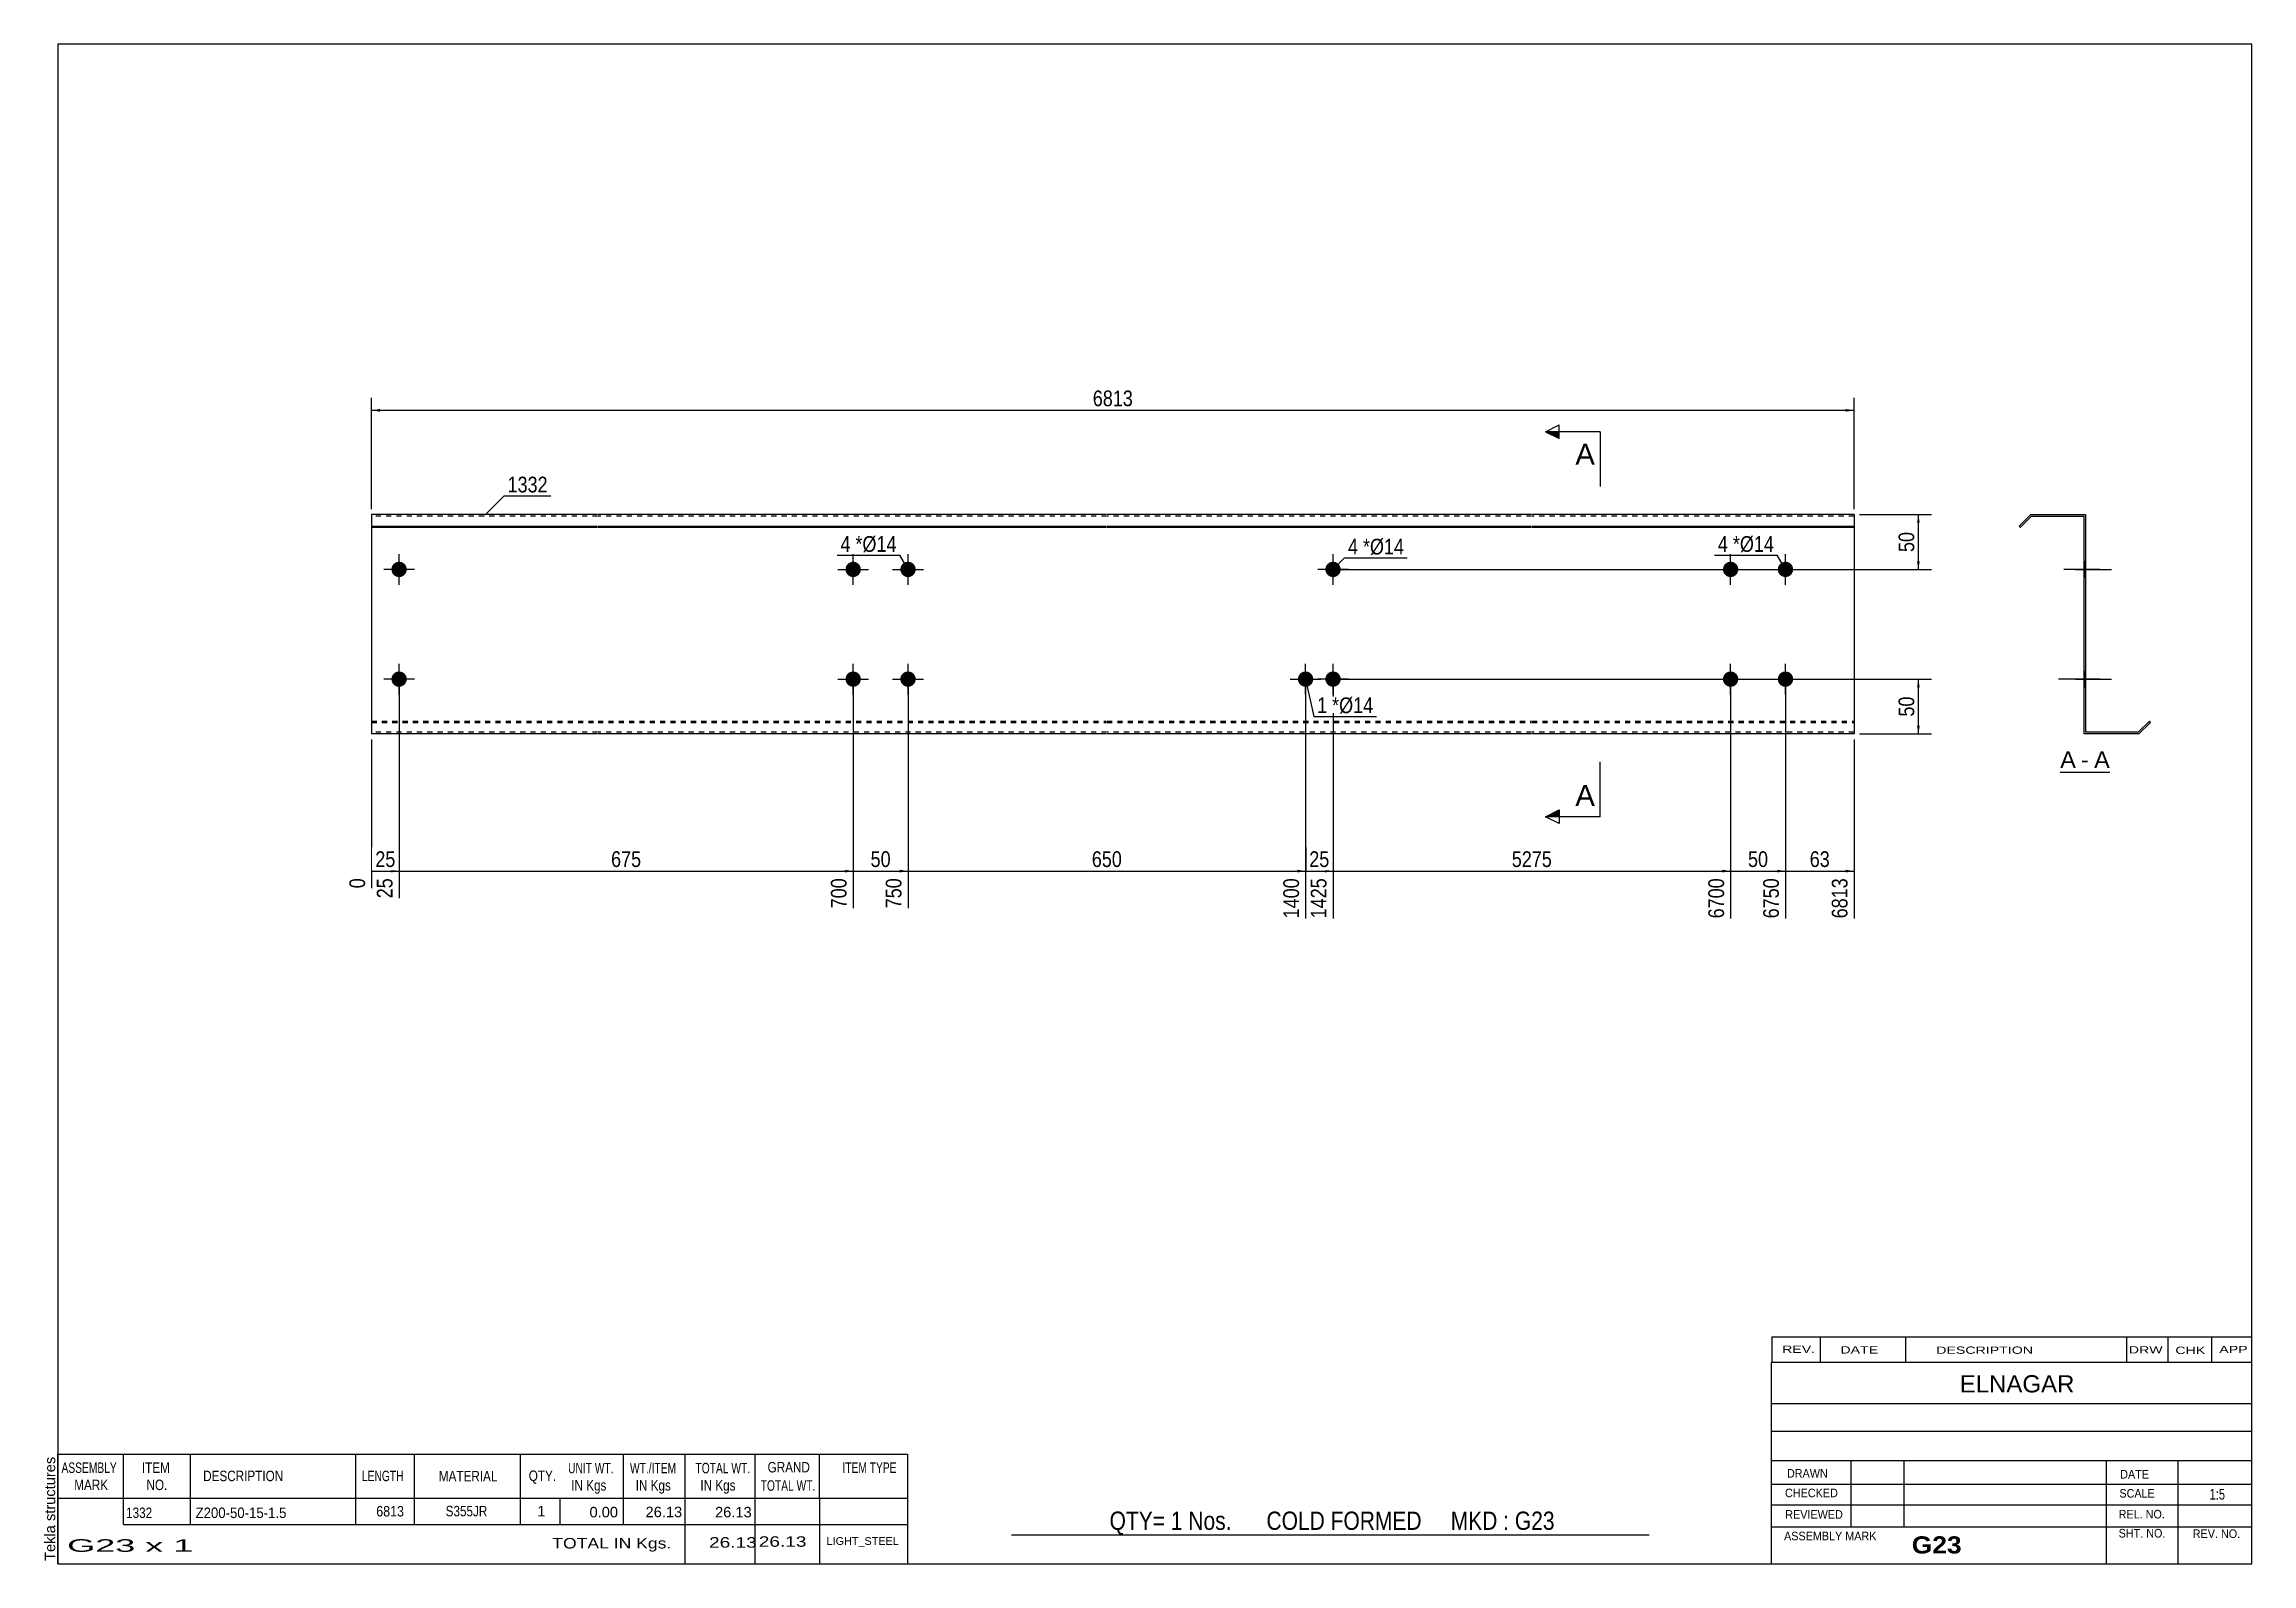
# Model space of a CAD drawing. Header units: millimetres. Extents: x -60 to 343, y -171 to 106.
import ezdxf

# ---------------------------------------------------------------- set-up
doc = ezdxf.new("R2010")
doc.units = ezdxf.units.MM
doc.linetypes.add('DXK_LINE_DOT1', pattern=[1.8814, 0.9407, -0.9407])
doc.styles.add('Arial', font='ARIAL.TTF', dxfattribs={"height": 0.2})
doc.styles.add('Arial Bold', font='ARIALBD.TTF', dxfattribs={"height": 0.2})
doc.styles.add('Arial Narrow', font='ARIALN.TTF', dxfattribs={"height": 0.2})

# ---------------------------------------------------------------- blocks, each defined once
blk = doc.blocks.new('Unknown-629089581-1552')
at = {"color": 5, "linetype": 'Continuous'}
for p, q in [((342.8, 105.75), (-57.2, 105.75)), ((-57.2, 105.75), (-57.2, -171.25)), ((342.8, -171.25), (342.8, 105.75)), ((-57.2, -171.25), (342.8, -171.25))]:
    blk.add_line(p, q, dxfattribs=at)
at = {"color": 174, "linetype": 'Continuous', "style": 'Arial'}
blk.add_text('Tekla structures', height=1.9102, rotation=90, dxfattribs=at).set_placement((-57.7, -170.75))
blk = doc.blocks.new('Unknown-629089581-12 - 1228')
at = {"color": 7, "linetype": 'Continuous'}
blk.add_line((307.86, -26.95), (316.89, -26.95), dxfattribs=at)
at = {"color": 0, "linetype": 'Continuous'}
blk.add_wipeout([(310.7, -26.2), (310.7, -23), (307.86, -23), (307.86, -26.2)], dxfattribs=at)
blk.add_wipeout([(313.08, -26.2), (313.08, -23), (311.66, -23), (311.66, -26.2)], dxfattribs=at)
at = {"color": 96, "linetype": 'Continuous', "style": 'Arial'}
blk.add_text('A', height=3.06, dxfattribs=at).set_placement((307.86, -26.2))
at = {"color": 0, "linetype": 'Continuous'}
blk.add_wipeout([(316.89, -26.2), (316.89, -23), (314.04, -23), (314.04, -26.2)], dxfattribs=at)
at = {"color": 96, "linetype": 'Continuous', "style": 'Arial'}
for s, p in [('A', (314.04, -26.2)), ('-', (311.66, -26.2))]:
    blk.add_text(s, height=3.06, dxfattribs=at).set_placement(p)
blk = doc.blocks.new('Bolt-629089581-1223 - 1203')
at = {"linetype": 'Continuous'}
for points in [[(3.6, -10, -1), (6.4, -10, -1)], [(173.88, -10, -1), (176.68, -10, -1)]]:
    blk.add_hatch(color=3, dxfattribs=at).paths.add_polyline_path(points)
at = {"color": 3, "linetype": 'Continuous'}
for p, q in [((5, -12.8), (5, -7.2)), ((175.28, -12.8), (175.28, -7.2)), ((7.8, -10), (2.2, -10)), ((178.08, -10), (172.48, -10))]:
    blk.add_line(p, q, dxfattribs=at)
blk = doc.blocks.new('Part-629089581-1218 - 1203')
at = {"color": 2, "linetype": 'Continuous'}
for p, q in [((0, 20), (0, -20)), ((41.19, 20), (0, 20)), ((0, 17.88), (41.19, 17.88)), ((0, 17.67), (41.19, 17.67)), ((133.99, 20), (41.29, 20)), ((41.29, 17.88), (133.99, 17.88)), ((41.29, 17.67), (133.99, 17.67)), ((211.48, 20), (134.09, 20)), ((134.09, 17.88), (211.48, 17.88)), ((134.09, 17.67), (211.48, 17.67)), ((270.27, 20), (211.58, 20)), ((211.58, 17.88), (270.27, 17.88)), ((211.58, 17.67), (270.27, 17.67)), ((270.27, 20), (270.27, -20)), ((41.19, -20), (0, -20)), ((133.99, -20), (41.29, -20)), ((211.48, -20), (134.09, -20)), ((270.27, -20), (211.58, -20))]:
    blk.add_line(p, q, dxfattribs=at)
at = {"color": 7, "linetype": 'DXK_LINE_DOT1'}
for p, q in [((41.19, 19.7), (0, 19.7)), ((133.99, 19.7), (41.29, 19.7)), ((211.48, 19.7), (134.09, 19.7)), ((270.27, 19.7), (211.58, 19.7)), ((0, -17.67), (41.19, -17.67)), ((0, -17.88), (41.19, -17.88)), ((41.19, -19.7), (0, -19.7)), ((41.29, -17.67), (133.99, -17.67)), ((41.29, -17.88), (133.99, -17.88)), ((133.99, -19.7), (41.29, -19.7)), ((134.09, -17.67), (211.48, -17.67)), ((134.09, -17.88), (211.48, -17.88)), ((211.48, -19.7), (134.09, -19.7)), ((211.58, -17.67), (270.27, -17.67)), ((211.58, -17.88), (270.27, -17.88)), ((270.27, -19.7), (211.58, -19.7))]:
    blk.add_line(p, q, dxfattribs=at)
blk = doc.blocks.new('Bolt-629089581-1219 - 1203')
at = {"linetype": 'Continuous'}
for points in [[(246.37, 10, -1), (249.17, 10, -1)], [(256.37, 10, -1), (259.17, 10, -1)], [(246.37, -10, -1), (249.17, -10, -1)], [(256.37, -10, -1), (259.17, -10, -1)]]:
    blk.add_hatch(color=3, dxfattribs=at).paths.add_polyline_path(points)
at = {"color": 3, "linetype": 'Continuous'}
for p, q in [((247.77, 7.2), (247.77, 12.8)), ((257.77, 7.2), (257.77, 12.8)), ((244.97, 10), (250.57, 10)), ((254.97, 10), (260.57, 10)), ((247.77, -12.8), (247.77, -7.2)), ((257.77, -12.8), (257.77, -7.2)), ((244.97, -10), (250.57, -10)), ((254.97, -10), (260.57, -10))]:
    blk.add_line(p, q, dxfattribs=at)
blk = doc.blocks.new('Bolt-629089581-1220 - 1203')
at = {"linetype": 'Continuous'}
blk.add_hatch(color=3, dxfattribs=at).paths.add_polyline_path([(168.88, -10, -1), (171.68, -10, -1)])
at = {"color": 3, "linetype": 'Continuous'}
for p, q in [((170.28, -12.8), (170.28, -7.2)), ((167.48, -10), (173.08, -10))]:
    blk.add_line(p, q, dxfattribs=at)
blk = doc.blocks.new('Bolt-629089581-1221 - 1203')
at = {"linetype": 'Continuous'}
for points in [[(86.39, 10, -1), (89.19, 10, -1)], [(96.39, 10, -1), (99.19, 10, -1)], [(86.39, -10, -1), (89.19, -10, -1)], [(96.39, -10, -1), (99.19, -10, -1)]]:
    blk.add_hatch(color=3, dxfattribs=at).paths.add_polyline_path(points)
at = {"color": 3, "linetype": 'Continuous'}
for p, q in [((87.79, 7.2), (87.79, 12.8)), ((97.79, 7.2), (97.79, 12.8)), ((84.99, 10), (90.59, 10)), ((94.99, 10), (100.59, 10)), ((87.79, -12.8), (87.79, -7.2)), ((97.79, -12.8), (97.79, -7.2)), ((84.99, -10), (90.59, -10)), ((94.99, -10), (100.59, -10))]:
    blk.add_line(p, q, dxfattribs=at)
blk = doc.blocks.new('Bolt-629089581-1222 - 1203')
at = {"linetype": 'Continuous'}
for points in [[(3.6, 10, -1), (6.4, 10, -1)], [(173.88, 10, -1), (176.68, 10, -1)]]:
    blk.add_hatch(color=3, dxfattribs=at).paths.add_polyline_path(points)
at = {"color": 3, "linetype": 'Continuous'}
for p, q in [((5, 7.2), (5, 12.8)), ((175.28, 7.2), (175.28, 12.8)), ((7.8, 10), (2.2, 10)), ((178.08, 10), (172.48, 10))]:
    blk.add_line(p, q, dxfattribs=at)
blk = doc.blocks.new('Bolt-629089581-1232 - 1228')
at = {"linetype": 'Continuous'}
blk.add_hatch(color=3, dxfattribs=at).paths.add_polyline_path([(312.22, -8.6), (312.22, -11.4), (312.52, -11.4), (312.52, -8.6)])
at = {"color": 3, "linetype": 'Continuous'}
for p, q in [((314.12, -10), (307.52, -10)), ((312.52, -8.6), (312.22, -8.6)), ((312.52, -11.4), (312.22, -11.4))]:
    blk.add_line(p, q, dxfattribs=at)
blk = doc.blocks.new('Part-629089581-1230 - 1228')
at = {"color": 2, "linetype": 'Continuous'}
for p, q in [((302.52, 20), (300.4, 17.88)), ((300.4, 17.88), (300.61, 17.67)), ((300.61, 17.67), (302.65, 19.7)), ((302.52, 20), (312.52, 20)), ((302.65, 19.7), (312.22, 19.7)), ((312.22, -20), (312.22, 19.7)), ((312.52, -19.7), (312.52, 20)), ((322.22, -20), (312.22, -20)), ((322.1, -19.7), (312.52, -19.7)), ((322.1, -19.7), (324.13, -17.67)), ((322.22, -20), (324.34, -17.88)), ((324.34, -17.88), (324.13, -17.67))]:
    blk.add_line(p, q, dxfattribs=at)
blk = doc.blocks.new('Bolt-629089581-1231 - 1228')
at = {"linetype": 'Continuous'}
for points in [[(312.22, 11.4), (312.22, 8.6), (312.52, 8.6), (312.52, 11.4)], [(312.22, 11.4), (312.22, 8.6), (312.52, 8.6), (312.52, 11.4)], [(312.22, -8.6), (312.22, -11.4), (312.52, -11.4), (312.52, -8.6)], [(312.22, -8.6), (312.22, -11.4), (312.52, -11.4), (312.52, -8.6)]]:
    blk.add_hatch(color=3, dxfattribs=at).paths.add_polyline_path(points)
at = {"color": 3, "linetype": 'Continuous'}
for p, q in [((315.12, 10), (308.52, 10)), ((315.12, 10), (308.52, 10)), ((312.52, 11.4), (312.22, 11.4)), ((312.52, 11.4), (312.22, 11.4)), ((312.52, 8.6), (312.22, 8.6)), ((312.52, 8.6), (312.22, 8.6)), ((315.12, -10), (308.52, -10)), ((315.12, -10), (308.52, -10)), ((312.52, -8.6), (312.22, -8.6)), ((312.52, -8.6), (312.22, -8.6)), ((312.52, -11.4), (312.22, -11.4)), ((312.52, -11.4), (312.22, -11.4))]:
    blk.add_line(p, q, dxfattribs=at)
blk = doc.blocks.new('Bolt-629089581-1233 - 1228')
at = {"linetype": 'Continuous'}
for points in [[(312.22, 11.4), (312.22, 8.6), (312.52, 8.6), (312.52, 11.4)], [(312.22, 11.4), (312.22, 8.6), (312.52, 8.6), (312.52, 11.4)], [(312.22, -8.6), (312.22, -11.4), (312.52, -11.4), (312.52, -8.6)], [(312.22, -8.6), (312.22, -11.4), (312.52, -11.4), (312.52, -8.6)]]:
    blk.add_hatch(color=3, dxfattribs=at).paths.add_polyline_path(points)
at = {"color": 3, "linetype": 'Continuous'}
for p, q in [((315.12, 10), (308.52, 10)), ((315.12, 10), (308.52, 10)), ((312.52, 11.4), (312.22, 11.4)), ((312.52, 11.4), (312.22, 11.4)), ((312.52, 8.6), (312.22, 8.6)), ((312.52, 8.6), (312.22, 8.6)), ((315.12, -10), (308.52, -10)), ((315.12, -10), (308.52, -10)), ((312.52, -8.6), (312.22, -8.6)), ((312.52, -8.6), (312.22, -8.6)), ((312.52, -11.4), (312.22, -11.4)), ((312.52, -11.4), (312.22, -11.4))]:
    blk.add_line(p, q, dxfattribs=at)
blk = doc.blocks.new('Bolt-629089581-1234 - 1228')
at = {"linetype": 'Continuous'}
blk.add_hatch(color=3, dxfattribs=at).paths.add_polyline_path([(312.22, 11.4), (312.22, 8.6), (312.52, 8.6), (312.52, 11.4)])
blk.add_hatch(color=3, dxfattribs=at).paths.add_polyline_path([(312.22, 11.4), (312.22, 8.6), (312.52, 8.6), (312.52, 11.4)])
at = {"color": 3, "linetype": 'Continuous'}
for p, q in [((310.62, 10), (317.22, 10)), ((310.62, 10), (317.22, 10)), ((312.22, 11.4), (312.52, 11.4)), ((312.22, 11.4), (312.52, 11.4)), ((312.22, 8.6), (312.52, 8.6)), ((312.22, 8.6), (312.52, 8.6))]:
    blk.add_line(p, q, dxfattribs=at)
blk = doc.blocks.new('Bolt-629089581-1235 - 1228')
at = {"linetype": 'Continuous'}
blk.add_hatch(color=3, dxfattribs=at).paths.add_polyline_path([(312.22, -8.6), (312.22, -11.4), (312.52, -11.4), (312.52, -8.6)])
blk.add_hatch(color=3, dxfattribs=at).paths.add_polyline_path([(312.22, -8.6), (312.22, -11.4), (312.52, -11.4), (312.52, -8.6)])
at = {"color": 3, "linetype": 'Continuous'}
for p, q in [((310.62, -10), (317.22, -10)), ((310.62, -10), (317.22, -10)), ((312.22, -8.6), (312.52, -8.6)), ((312.22, -8.6), (312.52, -8.6)), ((312.22, -11.4), (312.52, -11.4)), ((312.22, -11.4), (312.52, -11.4))]:
    blk.add_line(p, q, dxfattribs=at)
blk = doc.blocks.new('StraightDimension-629089581-1243 - 1203')
at = {"linetype": 'Continuous'}
blk.add_hatch(color=7, dxfattribs=at).paths.add_polyline_path([(268.77, -44.75), (270.27, -45), (268.77, -45.25)])
at = {"color": 7, "linetype": 'Continuous'}
for p, q in [((257.77, -11), (257.77, -53.61)), ((270.27, -21), (270.27, -53.61)), ((257.77, -45), (270.27, -45))]:
    blk.add_line(p, q, dxfattribs=at)
at = {"color": 0}
blk.add_wipeout([(266.45, -44.85), (266.45, -40.65), (261.59, -40.65), (261.59, -44.85)], dxfattribs=at)
at = {"color": 0, "linetype": 'Continuous'}
blk.add_wipeout([(269.67, -45.7), (265.47, -45.7), (265.47, -54.21), (269.67, -54.21)], dxfattribs=at)
at = {"color": 3, "style": 'Arial Narrow'}
blk.add_text('63', height=2.863, dxfattribs=at).set_placement((262.19, -44.25))
at = {"color": 3, "linetype": 'Continuous', "style": 'Arial Narrow'}
blk.add_text('6813', height=2.863, rotation=90.0002, dxfattribs=at).set_placement((269.07, -53.61))
blk = doc.blocks.new('StraightDimension-629089581-1244 - 1203')
at = {"linetype": 'Continuous'}
blk.add_hatch(color=7, dxfattribs=at).paths.add_polyline_path([(256.27, -44.75), (257.77, -45), (256.27, -45.25)])
at = {"color": 7, "linetype": 'Continuous'}
for p, q in [((247.77, -11), (247.77, -53.61)), ((257.77, -11), (257.77, -53.61)), ((247.77, -45), (257.77, -45))]:
    blk.add_line(p, q, dxfattribs=at)
at = {"color": 0}
blk.add_wipeout([(255.2, -44.85), (255.2, -40.65), (250.34, -40.65), (250.34, -44.85)], dxfattribs=at)
at = {"color": 0, "linetype": 'Continuous'}
blk.add_wipeout([(257.17, -45.7), (252.97, -45.7), (252.97, -54.21), (257.17, -54.21)], dxfattribs=at)
at = {"color": 3, "style": 'Arial Narrow'}
blk.add_text('50', height=2.863, dxfattribs=at).set_placement((250.94, -44.25))
at = {"color": 3, "linetype": 'Continuous', "style": 'Arial Narrow'}
blk.add_text('6750', height=2.863, rotation=90.0002, dxfattribs=at).set_placement((256.57, -53.61))
blk = doc.blocks.new('StraightDimension-629089581-1245 - 1203')
at = {"linetype": 'Continuous'}
blk.add_hatch(color=7, dxfattribs=at).paths.add_polyline_path([(246.27, -44.75), (247.77, -45), (246.27, -45.25)])
at = {"color": 7, "linetype": 'Continuous'}
for p, q in [((175.28, -11), (175.28, -53.61)), ((247.77, -11), (247.77, -53.61)), ((175.28, -45), (247.77, -45))]:
    blk.add_line(p, q, dxfattribs=at)
at = {"color": 0}
blk.add_wipeout([(215.78, -44.85), (215.78, -40.65), (207.27, -40.65), (207.27, -44.85)], dxfattribs=at)
at = {"color": 0, "linetype": 'Continuous'}
blk.add_wipeout([(247.17, -45.7), (242.97, -45.7), (242.97, -54.21), (247.17, -54.21)], dxfattribs=at)
at = {"color": 3, "style": 'Arial Narrow'}
blk.add_text('5275', height=2.863, dxfattribs=at).set_placement((207.87, -44.25))
at = {"color": 3, "linetype": 'Continuous', "style": 'Arial Narrow'}
blk.add_text('6700', height=2.863, rotation=90.0002, dxfattribs=at).set_placement((246.57, -53.61))
blk = doc.blocks.new('StraightDimension-629089581-1246 - 1203')
at = {"linetype": 'Continuous'}
blk.add_hatch(color=7, dxfattribs=at).paths.add_polyline_path([(173.78, -44.75), (175.28, -45), (173.78, -45.25)])
at = {"color": 7, "linetype": 'Continuous'}
for p, q in [((170.28, -11), (170.28, -53.61)), ((175.28, -11), (175.28, -53.61)), ((170.28, -45), (175.28, -45))]:
    blk.add_line(p, q, dxfattribs=at)
at = {"color": 0}
blk.add_wipeout([(175.21, -44.85), (175.21, -40.65), (170.35, -40.65), (170.35, -44.85)], dxfattribs=at)
at = {"color": 0, "linetype": 'Continuous'}
blk.add_wipeout([(174.68, -45.7), (170.48, -45.7), (170.48, -54.21), (174.68, -54.21)], dxfattribs=at)
at = {"color": 3, "style": 'Arial Narrow'}
blk.add_text('25', height=2.863, dxfattribs=at).set_placement((170.95, -44.25))
at = {"color": 3, "linetype": 'Continuous', "style": 'Arial Narrow'}
blk.add_text('1425', height=2.863, rotation=90.0002, dxfattribs=at).set_placement((174.08, -53.61))
blk = doc.blocks.new('StraightDimension-629089581-1247 - 1203')
at = {"linetype": 'Continuous'}
blk.add_hatch(color=7, dxfattribs=at).paths.add_polyline_path([(168.78, -44.75), (170.28, -45), (168.78, -45.25)])
at = {"color": 7, "linetype": 'Continuous'}
for p, q in [((97.79, -11), (97.79, -51.78)), ((170.28, -11), (170.28, -53.61)), ((97.79, -45), (170.28, -45))]:
    blk.add_line(p, q, dxfattribs=at)
at = {"color": 0}
blk.add_wipeout([(137.38, -44.85), (137.38, -40.65), (130.7, -40.65), (130.7, -44.85)], dxfattribs=at)
at = {"color": 0, "linetype": 'Continuous'}
blk.add_wipeout([(169.68, -45.7), (165.48, -45.7), (165.48, -54.21), (169.68, -54.21)], dxfattribs=at)
at = {"color": 3, "style": 'Arial Narrow'}
blk.add_text('650', height=2.863, dxfattribs=at).set_placement((131.3, -44.25))
at = {"color": 3, "linetype": 'Continuous', "style": 'Arial Narrow'}
blk.add_text('1400', height=2.863, rotation=90.0002, dxfattribs=at).set_placement((169.08, -53.61))
blk = doc.blocks.new('StraightDimension-629089581-1248 - 1203')
at = {"linetype": 'Continuous'}
blk.add_hatch(color=7, dxfattribs=at).paths.add_polyline_path([(96.29, -44.75), (97.79, -45), (96.29, -45.25)])
at = {"color": 7, "linetype": 'Continuous'}
for p, q in [((87.79, -11), (87.79, -51.78)), ((97.79, -11), (97.79, -51.78)), ((87.79, -45), (97.79, -45))]:
    blk.add_line(p, q, dxfattribs=at)
at = {"color": 0}
blk.add_wipeout([(95.22, -44.85), (95.22, -40.65), (90.37, -40.65), (90.37, -44.85)], dxfattribs=at)
at = {"color": 0, "linetype": 'Continuous'}
blk.add_wipeout([(97.19, -45.7), (92.99, -45.7), (92.99, -52.38), (97.19, -52.38)], dxfattribs=at)
at = {"color": 3, "style": 'Arial Narrow'}
blk.add_text('50', height=2.863, dxfattribs=at).set_placement((90.97, -44.25))
at = {"color": 3, "linetype": 'Continuous', "style": 'Arial Narrow'}
blk.add_text('750', height=2.863, rotation=90.0002, dxfattribs=at).set_placement((96.59, -51.78))
blk = doc.blocks.new('StraightDimension-629089581-1249 - 1203')
at = {"linetype": 'Continuous'}
blk.add_hatch(color=7, dxfattribs=at).paths.add_polyline_path([(86.29, -44.75), (87.79, -45), (86.29, -45.25)])
at = {"color": 7, "linetype": 'Continuous'}
for p, q in [((5, -11), (5, -49.96)), ((87.79, -11), (87.79, -51.78)), ((5, -45), (87.79, -45))]:
    blk.add_line(p, q, dxfattribs=at)
at = {"color": 0}
blk.add_wipeout([(49.74, -44.85), (49.74, -40.65), (43.05, -40.65), (43.05, -44.85)], dxfattribs=at)
at = {"color": 0, "linetype": 'Continuous'}
blk.add_wipeout([(87.19, -45.7), (82.99, -45.7), (82.99, -52.38), (87.19, -52.38)], dxfattribs=at)
at = {"color": 3, "style": 'Arial Narrow'}
blk.add_text('675', height=2.863, dxfattribs=at).set_placement((43.65, -44.25))
at = {"color": 3, "linetype": 'Continuous', "style": 'Arial Narrow'}
blk.add_text('700', height=2.863, rotation=90.0002, dxfattribs=at).set_placement((86.59, -51.78))
blk = doc.blocks.new('StraightDimension-629089581-1250 - 1203')
at = {"linetype": 'Continuous'}
blk.add_hatch(color=7, dxfattribs=at).paths.add_polyline_path([(3.5, -44.75), (5, -45), (3.5, -45.25)])
at = {"color": 7, "linetype": 'Continuous'}
for p, q in [((5, -11), (5, -49.96)), ((0, -21), (0, -48.13)), ((0, -45), (5, -45))]:
    blk.add_line(p, q, dxfattribs=at)
at = {"color": 0}
blk.add_wipeout([(4.93, -44.85), (4.93, -40.65), (0.07, -40.65), (0.07, -44.85)], dxfattribs=at)
at = {"color": 0, "linetype": 'Continuous'}
blk.add_wipeout([(4.4, -45.7), (0.2, -45.7), (0.2, -50.56), (4.4, -50.56)], dxfattribs=at)
blk.add_wipeout([(-0.6, -45.7), (-4.8, -45.7), (-4.8, -48.73), (-0.6, -48.73)], dxfattribs=at)
at = {"color": 3, "style": 'Arial Narrow'}
blk.add_text('25', height=2.863, dxfattribs=at).set_placement((0.67, -44.25))
at = {"color": 3, "linetype": 'Continuous', "style": 'Arial Narrow'}
for s, height, p in [('0', 2.86, (-1.2, -48.13)), ('25', 2.863, (3.8, -49.96))]:
    blk.add_text(s, height=height, rotation=90.0002, dxfattribs=at).set_placement(p)
blk = doc.blocks.new('StraightDimension-629089581-1280 - 1203')
at = {"linetype": 'Continuous'}
for points in [[(281.75, 18.5), (282, 20), (282.25, 18.5)], [(282.25, 11.5), (282, 10), (281.75, 11.5)]]:
    blk.add_hatch(color=7, dxfattribs=at).paths.add_polyline_path(points)
at = {"color": 7, "linetype": 'Continuous'}
for p, q in [((271.27, 20), (284.4, 20)), ((282, 10), (282, 20)), ((176.28, 10), (284.4, 10))]:
    blk.add_line(p, q, dxfattribs=at)
at = {"color": 0}
blk.add_wipeout([(281.85, 17.43), (277.65, 17.43), (277.65, 12.57), (281.85, 12.57)], dxfattribs=at)
at = {"color": 3, "style": 'Arial Narrow'}
blk.add_text('50', height=2.863, rotation=90.0002, dxfattribs=at).set_placement((281.25, 13.17))
blk = doc.blocks.new('StraightDimension-629089581-1287 - 1203')
at = {"linetype": 'Continuous'}
for points in [[(281.75, -11.5), (282, -10), (282.25, -11.5)], [(282.25, -18.5), (282, -20), (281.75, -18.5)]]:
    blk.add_hatch(color=7, dxfattribs=at).paths.add_polyline_path(points)
at = {"color": 7, "linetype": 'Continuous'}
for p, q in [((176.28, -10), (284.4, -10)), ((282, -20), (282, -10)), ((271.27, -20), (284.4, -20))]:
    blk.add_line(p, q, dxfattribs=at)
at = {"color": 0}
blk.add_wipeout([(281.85, -12.57), (277.65, -12.57), (277.65, -17.43), (281.85, -17.43)], dxfattribs=at)
at = {"color": 3, "style": 'Arial Narrow'}
blk.add_text('50', height=2.863, rotation=90.0002, dxfattribs=at).set_placement((281.25, -16.83))
blk = doc.blocks.new('StraightDimension-629089581-1294 - 1203')
at = {"linetype": 'Continuous'}
for points in [[(1.5, 38.75), (0, 39), (1.5, 39.25)], [(268.77, 39.25), (270.27, 39), (268.77, 38.75)]]:
    blk.add_hatch(color=7, dxfattribs=at).paths.add_polyline_path(points)
at = {"color": 7, "linetype": 'Continuous'}
for p, q in [((0, 21), (0, 41.25)), ((270.27, 21), (270.27, 41.25)), ((0, 39), (270.27, 39))]:
    blk.add_line(p, q, dxfattribs=at)
at = {"color": 0}
blk.add_wipeout([(139.39, 39.15), (139.39, 43.35), (130.88, 43.35), (130.88, 39.15)], dxfattribs=at)
at = {"color": 3, "style": 'Arial Narrow'}
blk.add_text('6813', height=2.863, dxfattribs=at).set_placement((131.48, 39.75))
blk = doc.blocks.new('CBS_BOM-629089581-1569')
at = {"color": 7, "linetype": 'Continuous'}
for p, q in [((-57.23, -159.28), (-57.23, -151.28)), ((-57.23, -151.28), (97.69, -151.28)), ((-45.23, -159.28), (-45.23, -151.28)), ((-33.04, -159.28), (-33.04, -151.28)), ((-2.88, -159.28), (-2.88, -151.28)), ((7.8, -159.28), (7.8, -151.28)), ((27.12, -159.28), (27.12, -151.28)), ((45.92, -159.28), (45.92, -151.28)), ((57.13, -159.28), (57.13, -151.28)), ((69.92, -159.28), (69.92, -151.28)), ((81.67, -159.28), (81.67, -151.28)), ((97.69, -151.29), (97.69, -159.27)), ((-57.23, -159.28), (97.69, -159.28)), ((-57.23, -164.08), (-57.23, -159.28)), ((-45.23, -164.08), (-45.23, -159.28)), ((-33.04, -164.08), (-33.04, -159.28)), ((-2.88, -164.08), (-2.88, -159.28)), ((7.8, -164.08), (7.8, -159.28)), ((27.12, -164.08), (27.12, -159.28)), ((34.38, -164.08), (34.38, -159.28)), ((45.92, -164.08), (45.92, -159.28)), ((57.13, -164.08), (57.13, -159.28)), ((69.92, -164.08), (69.92, -159.28)), ((81.69, -164.08), (81.69, -159.28)), ((97.69, -159.28), (97.69, -164.08)), ((-57.23, -171.28), (-57.23, -164.1)), ((-45.23, -164.08), (97.69, -164.08)), ((57.13, -171.28), (57.13, -164.1)), ((69.92, -171.28), (69.92, -164.1)), ((81.73, -171.28), (81.73, -164.1)), ((97.69, -164.08), (97.69, -171.28)), ((-57.23, -171.28), (97.69, -171.28))]:
    blk.add_line(p, q, dxfattribs=at)
at = {"color": 3, "linetype": 'Continuous', "style": 'Arial'}
for s, height, width, p in [('ASSEMBLY', 1.91, 0.7, (-56.55, -154.71)), ('ITEM', 1.91, 0.8, (-41.9, -154.71)), ('UNIT WT.', 1.91, 0.7, (35.81, -154.78)), ('WT./ITEM', 1.91, 0.7, (47.1, -154.78)), ('TOTAL WT.', 1.91, 0.7, (59.04, -154.78)), ('GRAND', 1.91, 0.8, (72.19, -154.62)), ('ITEM TYPE', 1.91, 0.7, (85.83, -154.7)), ('MARK', 1.91, 0.8, (-54.23, -157.84)), ('NO.', 1.91, 0.8, (-41.05, -157.84)), ('DESCRIPTION', 1.9102, 0.8, (-30.72, -156.21)), ('LENGTH', 1.91, 0.7, (-1.77, -156.21)), ('MATERIAL', 1.91, 0.8, (12.25, -156.26)), ('QTY.', 1.91, 0.8, (28.64, -156.18)), ('IN Kgs', 1.91, 0.8, (36.39, -157.92)), ('IN Kgs', 1.91, 0.8, (48.14, -157.92)), ('IN Kgs', 1.91, 0.8, (59.93, -157.92)), ('TOTAL WT.', 1.91, 0.7, (70.93, -157.96))]:
    blk.add_text(s, height=height, dxfattribs=dict(at, width=width)).set_placement(p)
at = {"color": 7, "linetype": 'Continuous', "style": 'Arial'}
for s, height, width, p in [('1332', 1.91, 0.8, (-44.77, -162.93)), ('Z200-50-15-1.5', 1.9102, 0.9, (-32.1, -162.93)), ('6813', 1.91, 0.85, (0.84, -162.65)), ('S355JR', 1.91, 0.8, (13.49, -162.62))]:
    blk.add_text(s, height=height, dxfattribs=dict(at, width=width)).set_placement(p)
for s, p in [('1', (30.21, -162.62)), ('0.00', (39.72, -162.81)), ('26.13', (49.94, -162.78)), ('26.13', (62.61, -162.81))]:
    blk.add_text(s, height=1.91, dxfattribs=at).set_placement(p)
at = {"color": 6, "linetype": 'Continuous', "style": 'Arial'}
for s, height, width, p in [('G23 x 1', 2.292, 2.05, (-55.51, -169.09)), ('TOTAL IN Kgs.', 1.9102, 1.2, (32.93, -168.48)), ('26.13', 1.91, 1.3, (61.52, -168.33)), ('26.13', 1.91, 1.3, (70.59, -168.17))]:
    blk.add_text(s, height=height, dxfattribs=dict(at, width=width)).set_placement(p)
blk.add_text('LIGHT_STEEL', height=1.4135, dxfattribs=at).set_placement((82.94, -167.83))
blk = doc.blocks.new('CBS_CALLOFF-629089581-1570')
at = {"color": 7, "linetype": 'Continuous'}
blk.add_line((116.68, -165.98), (232.91, -166), dxfattribs=at)
at = {"color": 3, "linetype": 'Continuous', "style": 'Arial Narrow'}
blk.add_text('QTY= 1 Nos.      COLD FORMED     MKD : G23', height=3.3405, dxfattribs=at).set_placement((134.54, -165.09))
blk = doc.blocks.new('CBS_NAME_BLOG-629089581-1571')
at = {"color": 7, "linetype": 'Continuous'}
for p, q in [((255.21, -134.5), (342.73, -134.5)), ((255.21, -171.21), (255.21, -134.5)), ((255.21, -142.04), (342.73, -142.04)), ((255.28, -147.09), (342.8, -147.09)), ((255.21, -152.46), (342.73, -152.46)), ((269.73, -164.57), (269.73, -152.47)), ((279.42, -164.54), (279.42, -152.47)), ((316.33, -171.21), (316.33, -152.48)), ((329.38, -171.21), (329.38, -152.47)), ((255.22, -156.76), (342.8, -156.74)), ((255.21, -160.51), (342.73, -160.51)), ((255.21, -164.55), (342.73, -164.55)), ((255.21, -171.25), (342.8, -171.25))]:
    blk.add_line(p, q, dxfattribs=at)
at = {"color": 3, "linetype": 'Continuous', "style": 'Arial'}
blk.add_text('ELNAGAR', height=3.133, dxfattribs=at).set_placement((289.53, -140.03))
at = {"color": 3, "linetype": 'Continuous'}
for s, height, style, width, p in [('DRAWN', 1.566, 'Arial', 0.9, (258.04, -155.57)), ('DATE', 1.566, 'Arial', 0.9, (318.8, -155.73)), ('CHECKED', 1.566, 'Arial', 0.9, (257.69, -159.14)), ('SCALE', 1.566, 'Arial', 0.9, (318.65, -159.21)), ('1:5', 1.957, 'Arial Narrow', 0.9, (335.1, -159.57)), ('REVIEWED', 1.566, 'Arial', 0.9, (257.73, -163.06)), ('SHT. NO.', 1.566, 'Arial', 0.9, (318.51, -166.48)), ('REL. NO.', 1.566, 'Arial', 0.9, (318.51, -163.01)), ('REV. NO.', 1.566, 'Arial', 0.9, (332.03, -166.57)), ('ASSEMBLY MARK', 1.5663, 'Arial', 0.9, (257.51, -166.99)), ('G23', 3.131, 'Arial Bold', 1.1, (280.79, -169.39))]:
    blk.add_text(s, height=height, dxfattribs=dict(at, style=style, width=width)).set_placement(p)
blk = doc.blocks.new('CBS_REVISION-629089581-1572')
at = {"color": 7, "linetype": 'Continuous'}
for p, q in [((255.29, -129.87), (342.79, -129.87)), ((255.29, -129.87), (255.29, -134.5)), ((264.09, -129.87), (264.09, -134.5)), ((279.68, -129.87), (279.68, -134.44)), ((319.94, -129.87), (319.94, -134.5)), ((327.48, -129.87), (327.48, -134.5)), ((335.43, -129.87), (335.43, -134.5)), ((255.29, -134.5), (342.79, -134.5))]:
    blk.add_line(p, q, dxfattribs=at)
at = {"color": 7, "style": 'Arial Narrow', "width": 1.7}
for s, height, p in [('REV.', 1.326, (257.15, -132.82)), ('DATE', 1.326, (267.78, -132.94)), ('DESCRIPTION', 1.3257, (285.26, -132.99)), ('DRW', 1.326, (320.37, -132.93)), ('CHK', 1.326, (328.86, -133.02)), ('APP', 1.326, (336.86, -132.87))]:
    blk.add_text(s, height=height, dxfattribs=at).set_placement(p)
blk = doc.blocks.new('SectionMark-629089581-1241 - 1203')
at = {"linetype": 'Continuous'}
for points in [[(216.51, 35.1), (216.51, 33.85), (214.01, 35.1)], [(216.51, -33.85), (216.51, -35.1), (214.01, -35.1)]]:
    blk.add_hatch(color=30, dxfattribs=at).paths.add_polyline_path(points)
at = {"color": 30, "linetype": 'Continuous'}
for p, q in [((214.01, 35.1), (216.51, 36.35)), ((216.51, 33.85), (216.51, 36.35)), ((214.01, 35.1), (216.51, 33.85)), ((214.01, -35.1), (216.51, -33.85)), ((216.51, -36.35), (214.01, -35.1)), ((216.51, -33.85), (216.51, -36.35))]:
    blk.add_line(p, q, dxfattribs=at)
at = {"color": 0, "linetype": 'Continuous'}
for points in [[(223.01, 29.1), (223.01, 33.1), (219.46, 33.1), (219.46, 29.1)], [(223.01, -33.1), (223.01, -29.1), (219.46, -29.1), (219.46, -33.1)]]:
    blk.add_wipeout(points, dxfattribs=at)
at = {"color": 30, "linetype": 'Continuous'}
for p, q in [((224.01, 35.1), (214.01, 35.1)), ((224.01, 35.1), (224.01, 25.1)), ((224.01, -35.1), (224.01, -25.1)), ((224.01, -35.1), (214.01, -35.1))]:
    blk.add_line(p, q, dxfattribs=at)
at = {"color": 96, "linetype": 'Continuous', "style": 'Arial'}
for p in [(219.46, 29.1), (219.46, -33.1)]:
    blk.add_text('A', height=3.82, dxfattribs=at).set_placement(p)
blk = doc.blocks.new('Mark-629089581-1297 - 1203')
at = {"color": 0}
blk.add_wipeout([(32.09, 24.04), (32.09, 27.04), (24.78, 27.04), (24.78, 24.04)], dxfattribs=at)
blk.add_wipeout([(32.09, 24.04), (32.09, 27.04), (24.78, 27.04), (24.78, 24.04)], dxfattribs=at)
at = {"color": 7, "linetype": 'Continuous'}
for p, q in [((20.65, 19.9), (24.18, 23.44)), ((24.18, 23.44), (32.69, 23.44))]:
    blk.add_line(p, q, dxfattribs=at)
at = {"color": 3, "style": 'Arial Narrow'}
blk.add_text('1332', height=2.863, dxfattribs=at).set_placement((24.78, 24.04))
blk = doc.blocks.new('MarkSet-629089581-1308 - 1203')
at = {"color": 0}
blk.add_wipeout([(179.83, 12.72), (179.83, 15.72), (178, 15.72), (178, 12.72)], dxfattribs=at)
blk.add_wipeout([(179.83, 12.72), (179.83, 15.72), (178, 15.72), (178, 12.72)], dxfattribs=at)
at = {"color": 7, "linetype": 'Continuous'}
blk.add_line((175.28, 10), (177.4, 12.12), dxfattribs=at)
at = {"color": 0}
blk.add_wipeout([(182.01, 12.72), (182.01, 15.72), (180.73, 15.72), (180.73, 12.72)], dxfattribs=at)
blk.add_wipeout([(182.01, 12.72), (182.01, 15.72), (180.73, 15.72), (180.73, 12.72)], dxfattribs=at)
at = {"color": 3, "style": 'Arial Narrow'}
blk.add_text('4', height=2.86, dxfattribs=at).set_placement((178, 12.72))
at = {"color": 0}
blk.add_wipeout([(188.22, 12.72), (188.22, 15.72), (182.01, 15.72), (182.01, 12.72)], dxfattribs=at)
blk.add_wipeout([(188.22, 12.72), (188.22, 15.72), (182.01, 15.72), (182.01, 12.72)], dxfattribs=at)
at = {"color": 7, "linetype": 'Continuous'}
blk.add_line((177.4, 12.12), (188.82, 12.12), dxfattribs=at)
at = {"color": 3, "style": 'Arial Narrow'}
for s, height, p in [('*', 2.86, (180.73, 12.72)), ('Ø14', 2.863, (182.01, 12.72))]:
    blk.add_text(s, height=height, dxfattribs=at).set_placement(p)
blk = doc.blocks.new('Mark-629089581-1311 - 1203')
at = {"color": 0}
blk.add_wipeout([(247.28, 13.2), (247.28, 16.2), (245.45, 16.2), (245.45, 13.2)], dxfattribs=at)
blk.add_wipeout([(247.28, 13.2), (247.28, 16.2), (245.45, 16.2), (245.45, 13.2)], dxfattribs=at)
blk.add_wipeout([(249.46, 13.2), (249.46, 16.2), (248.18, 16.2), (248.18, 13.2)], dxfattribs=at)
blk.add_wipeout([(249.46, 13.2), (249.46, 16.2), (248.18, 16.2), (248.18, 13.2)], dxfattribs=at)
at = {"color": 3, "style": 'Arial Narrow'}
blk.add_text('4', height=2.86, dxfattribs=at).set_placement((245.45, 13.2))
at = {"color": 0}
blk.add_wipeout([(255.67, 13.2), (255.67, 16.2), (249.46, 16.2), (249.46, 13.2)], dxfattribs=at)
blk.add_wipeout([(255.67, 13.2), (255.67, 16.2), (249.46, 16.2), (249.46, 13.2)], dxfattribs=at)
at = {"color": 7, "linetype": 'Continuous'}
for p in [(244.85, 12.6), (257.77, 10)]:
    blk.add_line(p, (256.27, 12.6), dxfattribs=at)
at = {"color": 3, "style": 'Arial Narrow'}
for s, height, p in [('Ø14', 2.863, (249.46, 13.2)), ('*', 2.86, (248.18, 13.2))]:
    blk.add_text(s, height=height, dxfattribs=at).set_placement(p)
blk = doc.blocks.new('Mark-629089581-1312 - 1203')
at = {"color": 0}
blk.add_wipeout([(174.21, -16.2), (174.21, -13.2), (172.38, -13.2), (172.38, -16.2)], dxfattribs=at)
blk.add_wipeout([(174.21, -16.2), (174.21, -13.2), (172.38, -13.2), (172.38, -16.2)], dxfattribs=at)
at = {"color": 7, "linetype": 'Continuous'}
blk.add_line((170.28, -10), (171.78, -16.8), dxfattribs=at)
at = {"color": 0}
blk.add_wipeout([(176.39, -16.2), (176.39, -13.2), (175.11, -13.2), (175.11, -16.2)], dxfattribs=at)
blk.add_wipeout([(176.39, -16.2), (176.39, -13.2), (175.11, -13.2), (175.11, -16.2)], dxfattribs=at)
at = {"color": 3, "style": 'Arial Narrow'}
blk.add_text('1', height=2.86, dxfattribs=at).set_placement((172.38, -16.2))
at = {"color": 0}
blk.add_wipeout([(182.6, -16.2), (182.6, -13.2), (176.39, -13.2), (176.39, -16.2)], dxfattribs=at)
blk.add_wipeout([(182.6, -16.2), (182.6, -13.2), (176.39, -13.2), (176.39, -16.2)], dxfattribs=at)
at = {"color": 7, "linetype": 'Continuous'}
blk.add_line((171.78, -16.8), (183.2, -16.8), dxfattribs=at)
at = {"color": 3, "style": 'Arial Narrow'}
for s, height, p in [('*', 2.86, (175.11, -16.2)), ('Ø14', 2.863, (176.39, -16.2))]:
    blk.add_text(s, height=height, dxfattribs=at).set_placement(p)
blk = doc.blocks.new('Mark-629089581-1313 - 1203')
at = {"color": 0}
blk.add_wipeout([(87.3, 13.2), (87.3, 16.2), (85.47, 16.2), (85.47, 13.2)], dxfattribs=at)
blk.add_wipeout([(87.3, 13.2), (87.3, 16.2), (85.47, 16.2), (85.47, 13.2)], dxfattribs=at)
blk.add_wipeout([(89.48, 13.2), (89.48, 16.2), (88.2, 16.2), (88.2, 13.2)], dxfattribs=at)
blk.add_wipeout([(89.48, 13.2), (89.48, 16.2), (88.2, 16.2), (88.2, 13.2)], dxfattribs=at)
at = {"color": 3, "style": 'Arial Narrow'}
blk.add_text('4', height=2.86, dxfattribs=at).set_placement((85.47, 13.2))
at = {"color": 0}
blk.add_wipeout([(95.69, 13.2), (95.69, 16.2), (89.48, 16.2), (89.48, 13.2)], dxfattribs=at)
blk.add_wipeout([(95.69, 13.2), (95.69, 16.2), (89.48, 16.2), (89.48, 13.2)], dxfattribs=at)
at = {"color": 7, "linetype": 'Continuous'}
for p in [(84.87, 12.6), (97.79, 10)]:
    blk.add_line(p, (96.29, 12.6), dxfattribs=at)
at = {"color": 3, "style": 'Arial Narrow'}
for s, height, p in [('Ø14', 2.863, (89.48, 13.2)), ('*', 2.86, (88.2, 13.2))]:
    blk.add_text(s, height=height, dxfattribs=at).set_placement(p)

msp = doc.modelspace()

# ---------------------------------------------------------------- block references
for name in ['Unknown-629089581-1552', 'Part-629089581-1218 - 1203', 'Part-629089581-1230 - 1228', 'Bolt-629089581-1222 - 1203', 'Bolt-629089581-1221 - 1203', 'Bolt-629089581-1219 - 1203', 'Bolt-629089581-1231 - 1228', 'Bolt-629089581-1233 - 1228', 'Bolt-629089581-1234 - 1228', 'Bolt-629089581-1223 - 1203', 'Bolt-629089581-1220 - 1203', 'Bolt-629089581-1232 - 1228', 'Bolt-629089581-1235 - 1228', 'CBS_REVISION-629089581-1572', 'CBS_NAME_BLOG-629089581-1571', 'CBS_BOM-629089581-1569', 'CBS_CALLOFF-629089581-1570']:
    msp.add_blockref(name, (0, 0))

# ---------------------------------------------------------------- next in the draw order: block references
for name in ['Mark-629089581-1313 - 1203', 'StraightDimension-629089581-1280 - 1203', 'StraightDimension-629089581-1243 - 1203', 'Unknown-629089581-12 - 1228']:
    msp.add_blockref(name, (0, 0))

# ---------------------------------------------------------------- next in the draw order: block references
for name in ['StraightDimension-629089581-1294 - 1203', 'Mark-629089581-1311 - 1203', 'MarkSet-629089581-1308 - 1203', 'StraightDimension-629089581-1244 - 1203']:
    msp.add_blockref(name, (0, 0))

# ---------------------------------------------------------------- next in the draw order: block references
for name in ['Mark-629089581-1297 - 1203', 'StraightDimension-629089581-1245 - 1203']:
    msp.add_blockref(name, (0, 0))

# ---------------------------------------------------------------- next in the draw order: block references
msp.add_blockref('StraightDimension-629089581-1246 - 1203', (0, 0))

# ---------------------------------------------------------------- next in the draw order: block references
for name in ['StraightDimension-629089581-1247 - 1203', 'StraightDimension-629089581-1287 - 1203']:
    msp.add_blockref(name, (0, 0))

# ---------------------------------------------------------------- next in the draw order: block references
for name in ['SectionMark-629089581-1241 - 1203', 'StraightDimension-629089581-1248 - 1203', 'Mark-629089581-1312 - 1203']:
    msp.add_blockref(name, (0, 0))

# ---------------------------------------------------------------- next in the draw order: block references
msp.add_blockref('StraightDimension-629089581-1249 - 1203', (0, 0))

# ---------------------------------------------------------------- next in the draw order: block references
msp.add_blockref('StraightDimension-629089581-1250 - 1203', (0, 0))

doc.saveas('drawing.dxf')
